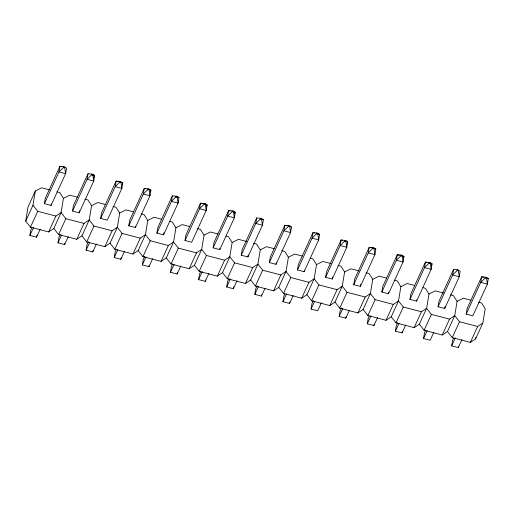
<?xml version="1.0" encoding="UTF-8"?>
<svg xmlns="http://www.w3.org/2000/svg" width="514" height="514" viewBox="0 0 514 514"><rect width="100%" height="100%" fill="white"/><g stroke="black" fill="none" stroke-linecap="round" stroke-linejoin="round"><path stroke-width="0.77" d="M56.765 191.767L59.791 192.564L63.453 198.346L61.089 212.59L53.816 228.479L48.624 231.942L30.467 227.188L25.7 221.116L28.058 206.872L35.331 190.983L41.634 187.809L49.954 189.987M25.7 221.116L32.973 205.234L35.331 190.983M40.163 229.263L36.526 237.205L29.883 235.463L30.801 229.912L31.797 227.747M36.526 237.205L36.873 235.123M44.429 203.692L45.348 198.147L59.894 166.375L64.623 166.915L66.537 168.11L65.619 173.661L51.072 205.433L44.429 203.692L58.975 171.927L59.894 166.375L61.372 166.761M51.072 205.433L51.304 204.045M64.623 166.915L65.619 173.661L58.975 171.927L63.466 167.493L63.607 166.645M68.278 236.62L64.642 244.568L58.005 242.826L58.924 237.275L60.247 234.39M64.642 244.568L64.873 243.18M72.551 211.055L73.47 205.504L88.016 173.738L92.745 174.272L94.653 175.473L93.734 181.024L79.188 212.796L72.551 211.055L87.091 179.283L88.016 173.738M79.188 212.796L79.535 210.714M92.745 174.272L93.734 181.024L87.091 179.283L91.582 174.856L91.723 174.008M84.881 199.13L87.907 199.92L91.569 205.709L89.205 219.953L81.938 235.842L76.74 239.306L58.583 234.551L53.816 228.479M96.401 243.983L92.764 251.924L86.121 250.189L87.039 244.638L88.363 241.747M92.764 251.924L92.989 250.536M100.667 218.418L101.586 212.867L116.132 181.095L119.839 181.371L122.775 182.836L121.85 188.387L107.31 220.159L100.667 218.418L115.213 186.646L116.132 181.095M120.861 181.635L121.85 188.387L115.213 186.646L119.698 182.219L119.839 181.371M112.996 206.493L116.023 207.283L119.685 213.072L117.327 227.316L110.054 243.199L104.856 246.669L86.705 241.914L81.938 235.842M124.516 251.346L120.88 259.287L114.237 257.553L115.155 252.001L116.151 249.83M120.88 259.287L121.111 257.899M128.783 225.781L129.701 220.23L144.248 188.458L148.976 188.998L150.891 190.199L149.972 195.75L135.426 227.516L128.783 225.781L143.329 194.009L144.248 188.458L145.725 188.844M135.426 227.516L135.657 226.128M148.976 188.998L149.972 195.75L143.329 194.009L147.82 189.582L147.961 188.728M141.112 213.856L144.138 214.646L147.801 220.429L145.443 234.68L138.17 250.562L132.978 254.025L114.821 249.277L110.054 243.199M152.632 258.709L148.996 266.65L142.352 264.909L143.278 259.358L144.595 256.473M148.996 266.65L149.227 265.263M156.898 233.138L157.817 227.593L172.363 195.821L177.092 196.361L179.007 197.556L178.088 203.107L163.542 234.879L156.898 233.138L171.445 201.372L172.363 195.821M163.542 234.879L163.889 232.797M177.092 196.361L178.088 203.107L171.445 201.372L175.936 196.946L176.077 196.091M169.234 221.213L172.261 222.009L175.923 227.792L173.559 242.036L166.285 257.925L161.094 261.388L142.937 256.634L138.17 250.562M180.748 266.066L177.112 274.013L170.475 272.272L171.393 266.721L172.717 263.836M177.112 274.013L177.343 272.626M185.021 240.501L185.939 234.949L200.486 203.184L205.214 203.717L207.123 204.919L206.204 210.47L191.658 242.242L185.021 240.501L199.567 208.729L200.486 203.184L202.696 203.762M205.214 203.717L206.204 210.47L199.567 208.729L204.052 204.302L204.193 203.454M197.35 228.576L200.376 229.366L204.039 235.155L201.681 249.399L194.408 265.288L189.21 268.751L171.059 263.997L166.285 257.925M208.87 273.429L205.234 281.37L198.59 279.635L199.509 274.084L200.833 271.193M205.234 281.37L205.465 279.982M213.137 247.864L214.055 242.312L228.601 210.541L233.33 211.081L235.245 212.282L234.326 217.833L219.78 249.605L213.137 247.864L227.683 216.092L228.601 210.541L230.079 210.926M219.78 249.605L220.005 248.217M233.33 211.081L234.326 217.833L227.683 216.092L232.174 211.665L232.309 210.817M226.224 236.138L228.492 236.729L232.155 242.518L229.797 256.762L222.523 272.645L217.326 276.114L199.175 271.36L194.408 265.288M236.986 280.792L233.35 288.733L226.706 286.998L227.625 281.447L228.948 278.556M233.35 288.733L233.697 286.651M241.252 255.227L242.171 249.675L256.717 217.904L261.446 218.444L263.361 219.645L262.442 225.196L247.896 256.961L241.252 255.227L255.799 223.455L256.717 217.904M247.896 256.961L248.243 254.88M261.446 218.444L262.442 225.196L255.799 223.455L260.29 219.028L260.431 218.174M253.582 243.302L256.608 244.092L260.27 249.875L257.912 264.125L250.639 280.008L245.448 283.477L227.291 278.723L222.523 272.645M265.102 288.155L261.465 296.096L254.822 294.355L255.747 288.804L257.064 285.919M261.465 296.096L261.697 294.708M269.368 262.583L270.287 257.039L284.833 225.267L289.568 225.807L291.477 227.002L290.558 232.553L276.012 264.324L269.368 262.583L283.914 230.818L284.833 225.267L287.05 225.845M276.012 264.324L276.359 262.243M289.568 225.807L290.558 232.553L283.914 230.818L288.405 226.391L288.547 225.537M281.704 250.659L284.73 251.455L288.393 257.238L286.028 271.482L278.755 287.371L273.564 290.834L255.407 286.08L250.639 280.008M293.218 295.511L289.588 303.459L282.944 301.718L283.863 296.167L284.852 294.002M289.588 303.459L289.812 302.071M297.49 269.946L298.409 264.395L312.955 232.63L317.684 233.163L319.592 234.365L318.674 239.916L304.127 271.688L297.49 269.946L312.037 238.175L312.955 232.63L314.427 233.015M304.127 271.688L304.359 270.3M317.684 233.163L318.674 239.916L312.037 238.175L316.521 233.748L316.663 232.9M310.578 258.221L312.846 258.818L316.508 264.601L314.15 278.845L306.877 294.734L301.679 298.197L283.529 293.443L278.755 287.371M321.34 302.874L317.703 310.816L311.06 309.081L311.979 303.53L313.302 300.639M325.606 277.309L326.525 271.758L341.071 239.987L345.8 240.526L347.715 241.728L346.796 247.279L332.25 279.051L325.606 277.309L340.152 245.538L341.071 239.987L342.549 240.372M332.25 279.051L332.59 276.969M345.8 240.526L346.796 247.279L340.152 245.538L344.643 241.111L344.785 240.263M337.936 265.385L340.962 266.175L344.624 271.964L342.266 286.208L334.993 302.091L329.795 305.56L311.645 300.806L306.877 294.734M349.456 310.238L345.819 318.179L339.176 316.444L340.095 310.893L341.418 308.002M345.819 318.179L346.05 316.791M353.722 284.672L354.641 279.121L369.187 247.35L373.916 247.889L375.83 249.091L374.912 254.642L360.365 286.407L353.722 284.672L368.268 252.901L369.187 247.35L371.404 247.928M360.365 286.407L360.712 284.326M373.916 247.889L374.912 254.642L368.268 252.901L372.759 248.474L372.901 247.619M366.058 272.748L369.078 273.538L372.74 279.32L370.382 293.571L363.109 309.454L357.917 312.923L339.76 308.169L334.993 302.091M377.572 317.601L373.935 325.542L367.298 323.801L368.217 318.25L369.206 316.084M373.935 325.542L374.166 324.154M381.838 292.036L382.763 286.484L397.303 254.713L402.038 255.252L403.946 256.447L403.027 261.999L388.481 293.77L381.838 292.036L396.384 260.264L397.303 254.713L399.519 255.291M388.481 293.77L388.712 292.382M402.038 255.252L403.027 261.999L396.384 260.264L400.875 255.837L401.016 254.983M394.174 280.104L397.2 280.901L400.862 286.683L398.498 300.928L391.225 316.817L386.033 320.28L367.876 315.532L363.109 309.454M405.694 324.964L402.057 332.905L395.414 331.164L396.333 325.613L397.656 322.728M402.057 332.905L402.282 331.517M409.96 299.392L410.879 293.841L425.425 262.076L430.154 262.609L432.062 263.81L431.143 269.362L416.597 301.133L409.96 299.392L424.506 267.621L425.425 262.076L426.896 262.461M416.597 301.133L416.828 299.746M430.154 262.609L431.143 269.362L424.506 267.621L428.991 263.194L429.132 262.346M423.048 287.667L425.316 288.264L428.978 294.047L426.62 308.291L419.347 324.18L414.149 327.643L395.998 322.888L391.225 316.817M433.81 332.32L430.173 340.262L423.53 338.527L424.448 332.976L425.772 330.084M438.076 306.755L438.995 301.204L453.541 269.432L457.254 269.709L460.184 271.174L459.265 276.725L444.719 308.496L438.076 306.755L452.622 274.984L453.541 269.432M444.719 308.496L445.06 306.415M458.27 269.972L459.265 276.725L452.622 274.984L457.113 270.557L457.254 269.709M450.405 294.83L453.432 295.621L457.094 301.41L454.736 315.654L447.463 331.536L442.271 335.006L424.114 330.251L419.347 324.18M461.925 339.683L458.289 347.625L451.645 345.89L452.564 340.339L453.56 338.173M458.289 347.625L458.52 346.237M466.192 314.118L467.11 308.567L481.657 276.795L486.385 277.335L488.3 278.537L487.381 284.088L472.835 315.853L466.192 314.118L480.738 282.347L481.657 276.795L483.873 277.374M486.385 277.335L487.381 284.088L480.738 282.347L485.229 277.92L485.37 277.065M447.463 331.536L452.23 337.614L470.387 342.369L475.579 338.899L475.842 337.319M475.579 338.899L482.852 323.017L485.21 308.766L481.554 302.984L478.528 302.193M30.467 227.188L37.74 211.305L32.973 205.234M29.883 235.463L33.519 227.522M48.624 231.942L55.897 216.06L61.089 212.59L65.856 218.668L84.013 223.423L89.205 219.953L93.978 226.031L112.129 230.78L117.327 227.316L122.094 233.388L140.251 238.143L145.443 234.68L150.21 240.751L168.367 245.506L173.559 242.036L178.326 248.114L196.483 252.869L201.681 249.399L206.448 255.477L224.599 260.225L229.797 256.762L234.564 262.834L252.721 267.588L257.912 264.125L262.68 270.197L280.837 274.951L286.028 271.482L290.802 277.56L308.953 282.314L314.15 278.845L318.918 284.923L337.068 289.671L342.266 286.208L347.034 292.28L365.191 297.034L370.382 293.571L375.149 299.643L393.306 304.397L398.498 300.928L403.272 307.006L421.422 311.76L426.62 308.291L431.387 314.369L449.538 319.117L454.736 315.654L459.503 321.725L477.66 326.48L482.852 323.017M58.583 234.551L65.856 218.668M58.005 242.826L61.641 234.885M93.664 177.638L94.653 175.473L92.443 174.895M76.74 239.306L84.013 223.423M86.705 241.914L93.978 226.031M86.121 250.189L89.757 242.248M122.114 184.282L122.775 182.836M104.856 246.669L112.129 230.78M114.821 249.277L122.094 233.388M114.237 257.553L117.873 249.605M150.229 191.638L150.891 190.199L149.413 189.814M132.978 254.025L140.251 238.143M142.937 256.634L150.21 240.751M142.352 264.909L145.989 256.968M161.094 261.388L168.367 245.506M171.059 263.997L178.326 248.114M170.475 272.272L174.111 264.331M206.461 206.365L207.123 204.919L205.651 204.533M189.21 268.751L196.483 252.869M199.175 271.36L206.448 255.477M198.59 279.635L202.227 271.694M234.583 213.728L235.245 212.282L233.767 211.897M217.326 276.114L224.599 260.225M227.291 278.723L234.564 262.834M226.706 286.998L230.343 279.051M245.448 283.477L252.721 267.588M255.407 286.08L262.68 270.197M254.822 294.355L258.458 286.414M273.564 290.834L280.837 274.951M283.529 293.443L290.802 277.56M282.944 301.718L286.581 293.777M301.679 298.197L308.953 282.314M311.645 300.806L318.918 284.923M311.06 309.081L314.697 301.14M347.053 243.173L347.715 241.728M329.795 305.56L337.068 289.671M339.76 308.169L347.034 292.28M339.176 316.444L342.812 308.496M357.917 312.923L365.191 297.034M367.876 315.532L375.149 299.643M367.298 323.801L370.935 315.859M403.284 257.893L403.946 256.447L402.468 256.062M386.033 320.28L393.306 304.397M395.998 322.888L403.272 307.006M395.414 331.164L399.05 323.222M431.407 265.256L432.062 263.81M414.149 327.643L421.422 311.76M424.114 330.251L431.387 314.369M423.53 338.527L427.166 330.586M442.271 335.006L449.538 319.117M452.23 337.614L459.503 321.725M451.645 345.89L455.282 337.942M470.387 342.369L477.66 326.48M63.453 198.346L69.75 195.172L77.318 197.151M91.569 205.709L97.866 202.529L105.434 204.514M119.685 213.072L125.988 209.892L133.55 211.871M147.801 220.429L154.104 217.255L161.666 219.234M175.923 227.792L182.219 224.618L189.788 226.597M204.039 235.155L210.342 231.975L217.904 233.96M232.155 242.518L238.457 239.338L246.778 241.516M260.27 249.875L266.573 246.701L274.135 248.68M288.393 257.238L294.689 254.064L302.258 256.043M316.508 264.601L322.811 261.42L331.132 263.605M344.624 271.964L350.927 268.783L359.247 270.962M372.74 279.32L379.043 276.147L386.605 278.125M400.862 286.683L407.159 283.51L414.727 285.488M428.978 294.047L435.281 290.873L443.601 293.051M457.094 301.41L463.397 298.229L470.959 300.215M116.871 181.288L118.342 181.673M176.797 196.978L179.007 197.556M261.144 219.06L263.361 219.645M289.999 226.616L291.477 227.002M318.121 233.979L319.592 234.365M374.353 248.705L375.83 249.091M486.822 278.151L488.3 278.537M63.466 167.493L64.481 167.763M91.582 174.856L92.604 175.126M119.698 182.219L120.719 182.489M147.82 189.582L148.835 189.846M175.936 196.946L176.957 197.209M204.052 204.302L205.073 204.572M232.174 211.665L233.189 211.935M260.29 219.028L261.305 219.292M288.405 226.391L289.427 226.655M316.521 233.748L317.543 234.018M344.643 241.111L345.659 241.381M372.759 248.474L373.774 248.737M400.875 255.837L401.897 256.101M428.991 263.194L430.012 263.464M457.113 270.557L458.128 270.827M485.229 277.92L486.244 278.183M37.74 211.305L55.897 216.06"/></g></svg>
